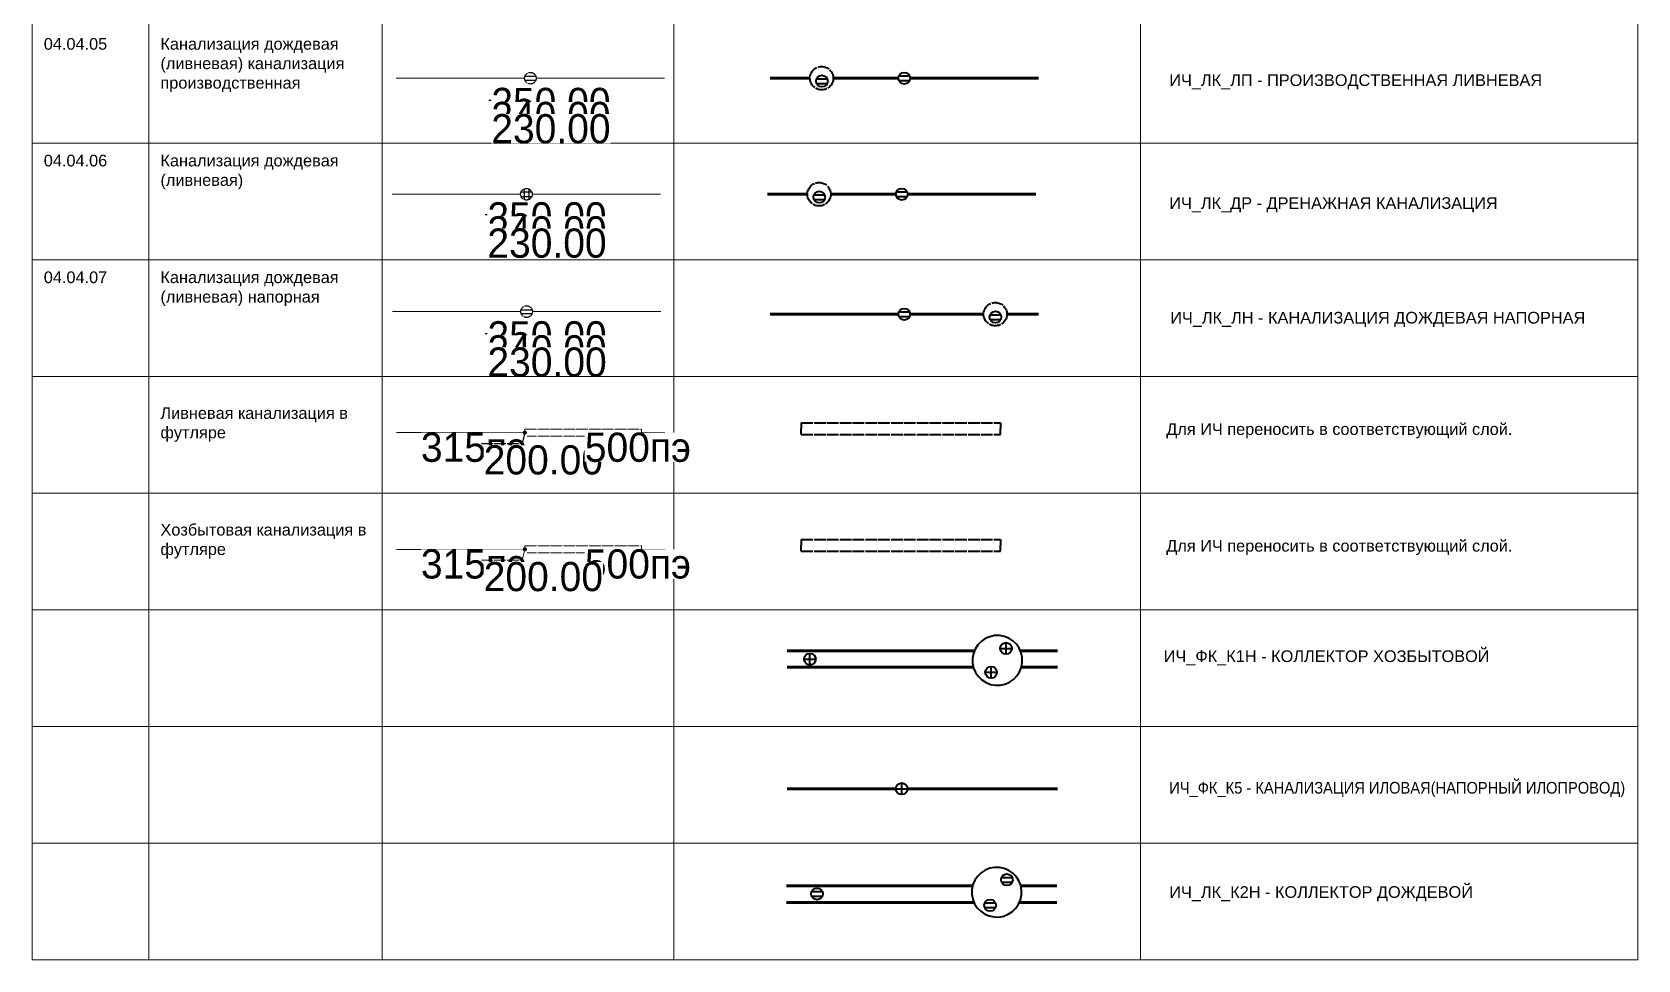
# Paper-space layout 'Канализация.' of a CAD drawing. Header units: metres. Extents: x -615 to -476, y 86 to 241.
# Drawn here: x -615 to -477.4, y 86.2 to 165.7 of the extents above; entities that cross this region are included whole.
import ezdxf
from ezdxf.enums import TextEntityAlignment as Align
from ezdxf.lldxf.tags import DXFTag

# ---------------------------------------------------------------- set-up
doc = ezdxf.new("R2018")
doc.units = ezdxf.units.M
doc.set_wipeout_variables(frame=1)
doc.linetypes.add('DOT', pattern=[0.5, 0, -0.5])
doc.linetypes.add('T_04.LINE', pattern=[1, 1, 0])
for name, color, linetype, lineweight in [('01_Оформление', 7, 'Continuous', 20), ('13_Канализация Бытовая', 22, 'Continuous', 20), ('14_Канализация Дождевая', 30, 'Continuous', 20), ('ИЧ_ЛК_ДР', 30, 'Continuous', 60), ('ИЧ_ЛК_К2', 30, 'Continuous', 60), ('ИЧ_ЛК_К2Н', 30, 'Continuous', 60), ('ИЧ_ЛК_ЛН', 30, 'Continuous', 60), ('ИЧ_ЛК_ЛП', 30, 'Continuous', 60), ('ИЧ_ФК_К1', 22, 'Continuous', 60), ('ИЧ_ФК_К1Н', 22, 'Continuous', 60), ('ИЧ_ФК_К5', 22, 'Continuous', 60)]:
    doc.layers.add(name, color=color, linetype=linetype, lineweight=lineweight)
doc.styles.get("Standard").update_dxf_attribs({"font": 'isocpeur.ttf', "width": 1.1})
doc.styles.add('Д-431', font='ARIALNI.TTF')
doc.styles.add('Т-132', font='arial.ttf')
tags = doc.linetypes.add('T_04.04.01', pattern='A,4,-1,2,-0.5,["К",Д-431,S=0.9,R=0,X=-0.35,Y=-0.45],-0.5,2,-1', length=11).pattern_tags.tags
tags[10] = DXFTag(74, 10)
tags = doc.linetypes.add('T_04.04.04', pattern='A,4,-1,2,-0.5,["Л",Д-431,S=0.9,R=0,X=-0.35,Y=-0.45],-0.5,2,-1', length=11).pattern_tags.tags
tags[10] = DXFTag(74, 10)
tags = doc.linetypes.add('T_04.04.05', pattern='A,4,-1,1.5,-1.2,["Лпр",Д-431,S=0.9,R=0,X=-1.1,Y=-0.45],-0.8,1.5,-1', length=11).pattern_tags.tags
tags[10] = DXFTag(74, 10)
tags = doc.linetypes.add('T_04.04.06', pattern='A,4,-1,1.7,-0.8,["Др",Д-431,S=0.9,R=0,X=-0.65,Y=-0.45],-0.7,1.7,-1', length=10.9).pattern_tags.tags
tags[10] = DXFTag(74, 10)
tags = doc.linetypes.add('T_04.04.07', pattern='A,4,-1,1.7,-0.8,["Лн",Д-431,S=0.9,R=0,X=-0.65,Y=-0.45],-0.7,1.7,-1', length=10.9).pattern_tags.tags
tags[10] = DXFTag(74, 10)

# ---------------------------------------------------------------- blocks, each defined once
blk = doc.blocks.new('ИГО_Ливневка')
at = {"color": 0, "linetype": 'Continuous', "lineweight": -2}
for p, q in [((-0.4582575694955846, 0.2000000000000001), (0.4582575694955833, 0.2)), ((-0.4582575694955846, -0.1999999999999999), (0.4582575694955833, -0.1999999999999999))]:
    blk.add_line(p, q, dxfattribs=at)
blk.add_circle((0, -1.332267629550188e-15), 0.5, dxfattribs=at)
blk.add_wipeout([(0.5000000000000002, 4.440892098500626e-16), (0.49759236333609874, 0.04900857016478066), (0.49039264020161544, 0.09754516100806465), (0.4784701678661046, 0.14514233862723214), (0.4619397662556437, 0.19134171618254547), (0.4409606321741776, 0.2356983684129994), (0.41573480615127284, 0.27778511650980175), (0.38650522668136855, 0.3171966420818235), (0.35355339059327384, 0.3535533905932744), (0.31719664208182313, 0.38650522668136933), (0.2777851165098013, 0.4157348061512731), (0.23569836841299902, 0.44096063217417814), (0.19134171618254509, 0.46193976625564415), (0.1451423386272312, 0.4784701678661054), (0.09754516100806393, 0.4903926402016159), (0.04900857016478033, 0.49759236333609924), (-1.1102230246251565e-16, 0.5000000000000007), (-0.04900857016478011, 0.49759236333609924), (-0.09754516100806432, 0.4903926402016159), (-0.14514233862723136, 0.47847016786610497), (-0.19134171618254536, 0.46193976625564415), (-0.23569836841299918, 0.44096063217417814), (-0.27778511650980164, 0.4157348061512731), (-0.3171966420818234, 0.3865052266813689), (-0.35355339059327395, 0.3535533905932742), (-0.3865052266813689, 0.31719664208182285), (-0.4157348061512729, 0.2777851165098011), (-0.4409606321741779, 0.23569836841299874), (-0.46193976625564415, 0.1913417161825448), (-0.47847016786610475, 0.14514233862723103), (-0.49039264020161544, 0.09754516100806376), (-0.4975923633360986, 0.049008570164779997), (-0.5, -4.440892098500626e-16), (-0.49759236333609813, -0.049008570164780885), (-0.49039264020161544, -0.09754516100806487), (-0.47847016786610386, -0.14514233862723214), (-0.46193976625564304, -0.19134171618254547), (-0.440960632174177, -0.23569836841299963), (-0.4157348061512718, -0.27778511650980175), (-0.38650522668136755, -0.3171966420818231), (-0.3535533905932726, -0.3535533905932742), (-0.3171966420818214, -0.3865052266813689), (-0.2777851165098001, -0.4157348061512729), (-0.23569836841299785, -0.4409606321741777), (-0.1913417161825438, -0.46193976625564326), (-0.14514233862723047, -0.4784701678661043), (-0.09754516100806365, -0.490392640201615), (-0.049008570164779774, -0.49759236333609813), (4.440892098500626e-16, -0.49999999999999956), (0.04900857016478044, -0.4975923633360979), (0.09754516100806421, -0.490392640201615), (0.14514233862723097, -0.47847016786610386), (0.19134171618254486, -0.4619397662556428), (0.23569836841299857, -0.44096063217417747), (0.2777851165098008, -0.41573480615127245), (0.31719664208182247, -0.38650522668136844), (0.3535533905932732, -0.35355339059327395), (0.3865052266813679, -0.3171966420818231), (0.4157348061512721, -0.27778511650980175), (0.4409606321741771, -0.23569836841299963), (0.46193976625564304, -0.19134171618254592), (0.4784701678661041, -0.14514233862723258), (0.490392640201615, -0.09754516100806554), (0.49759236333609824, -0.04900857016478177)], dxfattribs=at)
for p, q in [((-0.4582575694955842, 0.2000000000000001), (0.4582575694955837, 0.2)), ((-0.4582575694955842, -0.1999999999999999), (0.4582575694955837, -0.1999999999999999))]:
    blk.add_line(p, q, dxfattribs=at)
blk.add_circle((0, -1.332267629550188e-15), 0.5, dxfattribs=at)
blk = doc.blocks.new('T_04.01.04')
at = {"color": 0, "linetype": 'DOT', "lineweight": 0, "ltscale": 10}
blk.add_wipeout([(-0.0975451610080624, 0.49039264020161566), (-0.1913417161825433, 0.4619397662556439), (-0.27778511650979976, 0.41573480615127356), (-0.3535533905932725, 0.35355339059327484), (-0.41573480615127173, 0.2777851165098022), (-0.4619397662556429, 0.19134171618254636), (-0.4903926402016149, 0.09754516100806532), (-0.5000000000000001, 1.3322676295501878e-15), (-0.4903926402016157, -0.09754516100806321), (-0.4619397662556439, -0.19134171618254436), (-0.4157348061512733, -0.27778511650980064), (-0.35355339059327456, -0.3535533905932734), (-0.2777851165098018, -0.41573480615127256), (-0.19134171618254575, -0.4619397662556436), (-0.09754516100806485, -0.49039264020161544), (-5.273559366969494e-16, -0.5000000000000002), (0.09754516100806387, -0.49039264020161544), (0.1913417161825447, -0.4619397662556437), (0.27778511650980114, -0.4157348061512729), (0.3535533905932737, -0.35355339059327395), (0.4157348061512727, -0.2777851165098012), (0.4619397662556435, -0.19134171618254492), (0.49039264020161555, -0.09754516100806399), (0.4999999999999999, 2.220446049250313e-16), (0.4903926402016152, 0.09754516100806454), (0.46193976625564337, 0.19134171618254547), (0.4157348061512722, 0.27778511650980187), (0.3535533905932733, 0.3535533905932742), (0.2777851165098003, 0.4157348061512729), (0.19134171618254409, 0.4619397662556437), (0.09754516100806301, 0.49039264020161544), (-1.3322676295501878e-15, 0.5000000000000002)], dxfattribs=at)
at = {"color": 0, "linetype": 'T_04.LINE', "lineweight": -2}
for p, q in [((-0.4737087712931043, 0.1599999999999682), (0.4737087712931043, 0.1599999999999682)), ((-0.4737087712931043, -0.1599999999999682), (0.4737087712931043, -0.1599999999999682))]:
    blk.add_line(p, q, dxfattribs=at)
blk.add_circle((0, 0), 0.5, dxfattribs=at)
blk = doc.blocks.new('*U80')
at = {"color": 0, "linetype": 'T_04.LINE', "lineweight": -2}
blk.add_line((-3.554991144110375, -1.877731913634364), (-0.05499114411037453, -1.877731913634364), dxfattribs=at)
at = {"color": 0, "linetype": 'T_04.LINE', "lineweight": -2, "oblique": 10, "flags": 104}
for tag, p in [('Z', (-3.354991144110357, -0.8277319136343637)), ('Z1', (-3.354991144110357, -2.027731913634363)), ('Z2', (-3.354991144110357, -3.077731913634364)), ('Z3', (-3.354991144110357, -4.127731913634364))]:
    blk.add_attdef(tag, text='', height=0.9, dxfattribs=at).set_placement(p, align=Align.TOP_LEFT)
at = {"color": 0, "linetype": 'T_04.LINE', "lineweight": -2}
blk.add_blockref('T_04.01.04', (0, 0), dxfattribs=at)
blk = doc.blocks.new('T_04.01.05')
at = {"color": 0, "linetype": 'DOT', "lineweight": 0, "ltscale": 10}
blk.add_wipeout([(-0.0975451610080624, 0.49039264020161566), (-0.1913417161825433, 0.4619397662556439), (-0.27778511650979976, 0.41573480615127356), (-0.3535533905932725, 0.35355339059327484), (-0.41573480615127173, 0.2777851165098022), (-0.4619397662556429, 0.19134171618254636), (-0.4903926402016149, 0.09754516100806532), (-0.5000000000000001, 1.3322676295501878e-15), (-0.4903926402016157, -0.09754516100806321), (-0.4619397662556439, -0.19134171618254436), (-0.4157348061512733, -0.27778511650980064), (-0.35355339059327456, -0.3535533905932734), (-0.2777851165098018, -0.41573480615127256), (-0.19134171618254575, -0.4619397662556436), (-0.09754516100806485, -0.49039264020161544), (-5.273559366969494e-16, -0.5000000000000002), (0.09754516100806387, -0.49039264020161544), (0.1913417161825447, -0.4619397662556437), (0.27778511650980114, -0.4157348061512729), (0.3535533905932737, -0.35355339059327395), (0.4157348061512727, -0.2777851165098012), (0.4619397662556435, -0.19134171618254492), (0.49039264020161555, -0.09754516100806399), (0.4999999999999999, 2.220446049250313e-16), (0.4903926402016152, 0.09754516100806454), (0.46193976625564337, 0.19134171618254547), (0.4157348061512722, 0.27778511650980187), (0.3535533905932733, 0.3535533905932742), (0.2777851165098003, 0.4157348061512729), (0.19134171618254409, 0.4619397662556437), (0.09754516100806301, 0.49039264020161544), (-1.3322676295501878e-15, 0.5000000000000002)], dxfattribs=at)
at = {"color": 0, "linetype": 'T_04.LINE', "lineweight": -2}
for points in [[(-0.4582575694955722, 0.2000000000000455), (0.4582575694955722, 0.2000000000000455)], [(-0.2000000000000455, 0.4582575694955722), (-0.2000000000000455, -0.4582575694955722)], [(0.2000000000000455, 0.4582575694955722), (0.2000000000000455, -0.4582575694955722)], [(-0.4582575694955722, -0.2000000000000455), (0.4582575694955722, -0.2000000000000455)]]:
    blk.add_lwpolyline(points, dxfattribs=at)
blk.add_circle((0, 0), 0.5, dxfattribs=at)
blk = doc.blocks.new('*U40')
at = {"color": 0, "linetype": 'T_04.LINE', "lineweight": -2}
blk.add_line((-3.55026860642289, -1.735801602645608), (-0.05026860642288966, -1.735801602645608), dxfattribs=at)
at = {"color": 0, "linetype": 'T_04.LINE', "lineweight": -2, "oblique": 10, "flags": 104}
for tag, p in [('Z', (-3.350268606422872, -0.6858016026456086)), ('Z1', (-3.350268606422872, -1.885801602645608)), ('Z2', (-3.350268606422872, -2.935801602645609)), ('Z3', (-3.350268606422872, -3.985801602645608))]:
    blk.add_attdef(tag, text='', height=0.9, dxfattribs=at).set_placement(p, align=Align.TOP_LEFT)
at = {"color": 0, "linetype": 'T_04.LINE', "lineweight": -2}
blk.add_blockref('T_04.01.05', (0, 0), dxfattribs=at)
blk = doc.blocks.new('*U39')
at = {"color": 0, "linetype": 'T_04.LINE', "lineweight": -2}
blk.add_line((-3.554991144110375, -1.877731913634364), (-0.05499114411037453, -1.877731913634364), dxfattribs=at)
at = {"color": 0, "linetype": 'T_04.LINE', "lineweight": -2, "oblique": 10, "flags": 104}
for tag, p in [('Z', (-3.354991144110357, -0.8277319136343637)), ('Z1', (-3.354991144110357, -2.027731913634363)), ('Z2', (-3.354991144110357, -3.077731913634364)), ('Z3', (-3.354991144110357, -4.127731913634364))]:
    blk.add_attdef(tag, text='', height=0.9, dxfattribs=at).set_placement(p, align=Align.TOP_LEFT)
at = {"color": 0, "linetype": 'T_04.LINE', "lineweight": -2}
blk.add_blockref('T_04.01.04', (0, 0), dxfattribs=at)
blk = doc.blocks.new('*U177')
at = {"color": 0, "linetype": 'T_04.LINE', "lineweight": -2, "flags": 106}
blk.add_attdef('d-', text='', height=0.9, dxfattribs=at).set_placement((0, 0), align=Align.MIDDLE_CENTER)
blk = doc.blocks.new('T_Point')
at = {"linetype": 'Continuous', "lineweight": -2}
h = blk.add_hatch(color=0, dxfattribs=at)
h.dxf.hatch_style = 1
h.paths.add_polyline_path([(-0.15, 0, 1), (0.15, 0, 1)])
at = {"color": 0, "linetype": 'Continuous', "lineweight": 0}
blk.add_circle((0, 0), 0.15, dxfattribs=at)
blk = doc.blocks.new('*U176')
at = {"color": 0, "linetype": 'T_04.LINE', "lineweight": -2}
for p in [(0, 0), (-3.727358876945334, -0.9318541335336477)]:
    blk.add_line(p, (-0.2273588769453339, -0.9318541335336477), dxfattribs=at)
blk.add_blockref('T_Point', (0, 0), dxfattribs=at)
at = {"color": 0, "linetype": 'T_04.LINE', "lineweight": -2, "oblique": 10, "flags": 104}
for tag, p in [('Z', (-3.527358876945316, -1.081854133533648)), ('Z1', (-3.527358876945316, -2.131854133533648))]:
    blk.add_attdef(tag, text='', height=0.9, dxfattribs=at).set_placement(p, align=Align.TOP_LEFT)
blk = doc.blocks.new('*U175')
at = {"color": 0, "linetype": 'T_04.LINE', "lineweight": -2, "flags": 106}
blk.add_attdef('d-', text='', height=0.9, dxfattribs=at).set_placement((0, 0), align=Align.MIDDLE_CENTER)
blk = doc.blocks.new('*U182')
at = {"color": 0, "linetype": 'DOT', "lineweight": 0, "ltscale": 10}
blk.add_wipeout([(-0.19509032201612447, 0.9807852804032313), (-0.38268343236508634, 0.9238795325112887), (-0.5555702330195993, 0.8314696123025476), (-0.7071067811865448, 0.7071067811865501), (-0.8314696123025433, 0.5555702330196048), (-0.9238795325112859, 0.3826834323650927), (-0.9807852804032298, 0.19509032201613064), (-1.0000000000000002, 2.6645352591003757e-15), (-0.9807852804032313, -0.19509032201612642), (-0.9238795325112876, -0.3826834323650887), (-0.8314696123025465, -0.5555702330196013), (-0.7071067811865489, -0.7071067811865468), (-0.5555702330196034, -0.8314696123025451), (-0.3826834323650913, -0.9238795325112874), (-0.1950903220161294, -0.9807852804032311), (-7.355227538141662e-16, -1.0000000000000007), (0.19509032201612808, -0.9807852804032311), (0.3826834323650898, -0.9238795325112876), (0.5555702330196027, -0.831469612302546), (0.7071067811865478, -0.7071067811865481), (0.8314696123025459, -0.5555702330196026), (0.9238795325112874, -0.38268343236509006), (0.9807852804032315, -0.19509032201612797), (1.0000000000000004, 4.440892098500626e-16), (0.9807852804032309, 0.19509032201612908), (0.9238795325112872, 0.38268343236509095), (0.8314696123025448, 0.5555702330196037), (0.707106781186547, 0.7071067811865488), (0.5555702330196011, 0.8314696123025462), (0.3826834323650886, 0.9238795325112878), (0.19509032201612642, 0.9807852804032313), (-2.275957200481571e-15, 1.0000000000000004)], dxfattribs=at)
at = {"color": 0, "linetype": 'T_04.LINE', "lineweight": 40}
blk.add_circle((0, -5.551115123125783e-17), 1, dxfattribs=at)
blk = doc.blocks.new('*U183')
at = {"color": 0, "linetype": 'DOT', "lineweight": 0, "ltscale": 10}
blk.add_wipeout([(-0.19509032201612447, 0.9807852804032313), (-0.38268343236508634, 0.9238795325112887), (-0.5555702330195993, 0.8314696123025476), (-0.7071067811865448, 0.7071067811865501), (-0.8314696123025433, 0.5555702330196048), (-0.9238795325112859, 0.3826834323650927), (-0.9807852804032298, 0.19509032201613064), (-1.0000000000000002, 2.6645352591003757e-15), (-0.9807852804032313, -0.19509032201612642), (-0.9238795325112876, -0.3826834323650887), (-0.8314696123025465, -0.5555702330196013), (-0.7071067811865489, -0.7071067811865468), (-0.5555702330196034, -0.8314696123025451), (-0.3826834323650913, -0.9238795325112874), (-0.1950903220161294, -0.9807852804032311), (-7.355227538141662e-16, -1.0000000000000007), (0.19509032201612808, -0.9807852804032311), (0.3826834323650898, -0.9238795325112876), (0.5555702330196027, -0.831469612302546), (0.7071067811865478, -0.7071067811865481), (0.8314696123025459, -0.5555702330196026), (0.9238795325112874, -0.38268343236509006), (0.9807852804032315, -0.19509032201612797), (1.0000000000000004, 4.440892098500626e-16), (0.9807852804032309, 0.19509032201612908), (0.9238795325112872, 0.38268343236509095), (0.8314696123025448, 0.5555702330196037), (0.707106781186547, 0.7071067811865488), (0.5555702330196011, 0.8314696123025462), (0.3826834323650886, 0.9238795325112878), (0.19509032201612642, 0.9807852804032313), (-2.275957200481571e-15, 1.0000000000000004)], dxfattribs=at)
at = {"color": 0, "linetype": 'T_04.LINE', "lineweight": 40}
blk.add_circle((0, -5.551115123125783e-17), 1, dxfattribs=at)
blk = doc.blocks.new('*U184')
at = {"color": 0, "linetype": 'DOT', "lineweight": 0, "ltscale": 10}
blk.add_wipeout([(-0.19509032201612447, 0.9807852804032313), (-0.38268343236508634, 0.9238795325112887), (-0.5555702330195993, 0.8314696123025476), (-0.7071067811865448, 0.7071067811865501), (-0.8314696123025433, 0.5555702330196048), (-0.9238795325112859, 0.3826834323650927), (-0.9807852804032298, 0.19509032201613064), (-1.0000000000000002, 2.6645352591003757e-15), (-0.9807852804032313, -0.19509032201612642), (-0.9238795325112876, -0.3826834323650887), (-0.8314696123025465, -0.5555702330196013), (-0.7071067811865489, -0.7071067811865468), (-0.5555702330196034, -0.8314696123025451), (-0.3826834323650913, -0.9238795325112874), (-0.1950903220161294, -0.9807852804032311), (-7.355227538141662e-16, -1.0000000000000007), (0.19509032201612808, -0.9807852804032311), (0.3826834323650898, -0.9238795325112876), (0.5555702330196027, -0.831469612302546), (0.7071067811865478, -0.7071067811865481), (0.8314696123025459, -0.5555702330196026), (0.9238795325112874, -0.38268343236509006), (0.9807852804032315, -0.19509032201612797), (1.0000000000000004, 4.440892098500626e-16), (0.9807852804032309, 0.19509032201612908), (0.9238795325112872, 0.38268343236509095), (0.8314696123025448, 0.5555702330196037), (0.707106781186547, 0.7071067811865488), (0.5555702330196011, 0.8314696123025462), (0.3826834323650886, 0.9238795325112878), (0.19509032201612642, 0.9807852804032313), (-2.275957200481571e-15, 1.0000000000000004)], dxfattribs=at)
at = {"color": 0, "linetype": 'T_04.LINE', "lineweight": 40}
blk.add_circle((0, -5.551115123125783e-17), 1, dxfattribs=at)
blk = doc.blocks.new('ИГО_Канализация')
at = {"color": 0, "linetype": 'Continuous', "lineweight": -2}
for p, q in [((-4.440892098500626e-16, -4.260914537868033e-17), (-4.440892098500626e-16, 0.4999999999999999)), ((-0.5000000000000004, -6.700369425960422e-17), (-4.440892098500626e-16, -2.589190835468073e-16)), ((-4.440892098500626e-16, -6.700369425960417e-17), (0.4999999999999996, -2.589190835468072e-16)), ((-4.440892098500626e-16, -0.5), (-4.440892098500626e-16, -4.260914537868034e-17))]:
    blk.add_line(p, q, dxfattribs=at)
blk.add_circle((0, -1.332267629550188e-15), 0.5, dxfattribs=at)
blk.add_wipeout([(0.5000000000000002, 4.440892098500626e-16), (0.49759236333609874, 0.04900857016478066), (0.49039264020161544, 0.09754516100806465), (0.4784701678661046, 0.14514233862723214), (0.4619397662556437, 0.19134171618254547), (0.4409606321741776, 0.2356983684129994), (0.41573480615127284, 0.27778511650980175), (0.38650522668136855, 0.3171966420818235), (0.35355339059327384, 0.3535533905932744), (0.31719664208182313, 0.38650522668136933), (0.2777851165098013, 0.4157348061512731), (0.23569836841299902, 0.44096063217417814), (0.19134171618254509, 0.46193976625564415), (0.1451423386272312, 0.4784701678661054), (0.09754516100806393, 0.4903926402016159), (0.04900857016478033, 0.49759236333609924), (-1.1102230246251565e-16, 0.5000000000000007), (-0.04900857016478011, 0.49759236333609924), (-0.09754516100806432, 0.4903926402016159), (-0.14514233862723136, 0.47847016786610497), (-0.19134171618254536, 0.46193976625564415), (-0.23569836841299918, 0.44096063217417814), (-0.27778511650980164, 0.4157348061512731), (-0.3171966420818234, 0.3865052266813689), (-0.35355339059327395, 0.3535533905932742), (-0.3865052266813689, 0.31719664208182285), (-0.4157348061512729, 0.2777851165098011), (-0.4409606321741779, 0.23569836841299874), (-0.46193976625564415, 0.1913417161825448), (-0.47847016786610475, 0.14514233862723103), (-0.49039264020161544, 0.09754516100806376), (-0.4975923633360986, 0.049008570164779997), (-0.5, -4.440892098500626e-16), (-0.49759236333609813, -0.049008570164780885), (-0.49039264020161544, -0.09754516100806487), (-0.47847016786610386, -0.14514233862723214), (-0.46193976625564304, -0.19134171618254547), (-0.440960632174177, -0.23569836841299963), (-0.4157348061512718, -0.27778511650980175), (-0.38650522668136755, -0.3171966420818231), (-0.3535533905932726, -0.3535533905932742), (-0.3171966420818214, -0.3865052266813689), (-0.2777851165098001, -0.4157348061512729), (-0.23569836841299785, -0.4409606321741777), (-0.1913417161825438, -0.46193976625564326), (-0.14514233862723047, -0.4784701678661043), (-0.09754516100806365, -0.490392640201615), (-0.049008570164779774, -0.49759236333609813), (4.440892098500626e-16, -0.49999999999999956), (0.04900857016478044, -0.4975923633360979), (0.09754516100806421, -0.490392640201615), (0.14514233862723097, -0.47847016786610386), (0.19134171618254486, -0.4619397662556428), (0.23569836841299857, -0.44096063217417747), (0.2777851165098008, -0.41573480615127245), (0.31719664208182247, -0.38650522668136844), (0.3535533905932732, -0.35355339059327395), (0.3865052266813679, -0.3171966420818231), (0.4157348061512721, -0.27778511650980175), (0.4409606321741771, -0.23569836841299963), (0.46193976625564304, -0.19134171618254592), (0.4784701678661041, -0.14514233862723258), (0.490392640201615, -0.09754516100806554), (0.49759236333609824, -0.04900857016478177)], dxfattribs=at)
for p, q in [((-0.5, 2.824079323228404e-17), (0.5, -1.995250004188572e-16)), ((0, -4.260914537868033e-17), (0, 0.4999999999999999)), ((-0.5, -6.700369425960422e-17), (0, -2.589190835468073e-16)), ((-0.5, -6.700369425960422e-17), (0, -2.589190835468073e-16)), ((0, -6.700369425960417e-17), (0.5, -2.589190835468072e-16)), ((0, -0.5), (0, -4.260914537868034e-17)), ((0, -6.700369425960417e-17), (0.5, -2.589190835468072e-16))]:
    blk.add_line(p, q, dxfattribs=at)
blk.add_circle((0, -1.332267629550188e-15), 0.5, dxfattribs=at)

psp = doc.layouts.new('Канализация.')

# ---------------------------------------------------------------- linework, layer by layer
at = {"layer": '01_Оформление'}
for p, q in [((-615.0420145860517, 206.1661398178992), (-615.0420145860517, 86.16613981789922)), ((-605.0420145860517, 206.1661398178992), (-605.0420145860517, 86.16613981789922)), ((-585.0420145860517, 206.1661398178992), (-585.0420145860517, 86.16613981789922)), ((-560.0420145860517, 206.1661398178992), (-560.0420145860517, 86.16613981789922)), ((-520.0420145860517, 206.1661398178992), (-520.0420145860517, 86.16613981789922)), ((-477.4177826933299, 206.1661398178992), (-477.4177826933298, 86.16613981789922)), ((-615.0420145860517, 156.1661398178992), (-477.4177826933298, 156.1661398178992)), ((-615.0420145860517, 146.1661398178992), (-477.4177826933298, 146.1661398178992)), ((-615.0420145860517, 136.1661398178992), (-477.4177826933298, 136.1661398178992)), ((-615.0420145860517, 126.1661398178992), (-477.4177826933298, 126.1661398178992)), ((-615.0420145860517, 116.1661398178992), (-477.4177826933298, 116.1661398178992)), ((-615.0420145860517, 106.1661398178992), (-477.4177826933298, 106.1661398178992)), ((-615.0420145860517, 96.16613981789922), (-477.4177826933298, 96.16613981789922)), ((-615.0420145860517, 86.16613981789922), (-477.4177826933298, 86.16613981789922))]:
    psp.add_line(p, q, dxfattribs=at)
at = {"layer": '13_Канализация Бытовая', "linetype": 'T_04.LINE'}
for p, q in [((-572.8105087103127, 121.64812538505879), (-572.8105087103127, 121.3481253850588)), ((-572.8105087103127, 121.64812538505879), (-562.8024080201708, 121.64812538505879)), ((-572.8105087103127, 121.0481253850588), (-572.8105087103127, 121.3481253850588)), ((-562.8024080201708, 121.64812538505879), (-562.8024080201708, 121.3481253850588)), ((-562.8024080201708, 121.0481253850588), (-562.8024080201708, 121.3481253850588)), ((-572.8105087103127, 121.0481253850588), (-562.8024080201708, 121.0481253850588))]:
    psp.add_line(p, q, dxfattribs=at)
at = {"layer": '13_Канализация Бытовая', "linetype": 'T_04.04.01', "flags": 128}
for points in [[(-583.8105087103127, 121.3481253850588), (-572.8105087103127, 121.3481253850588)], [(-562.8024080201708, 121.3481253850588), (-560.8024080201708, 121.3481253850588)]]:
    psp.add_lwpolyline(points, dxfattribs=at)
at = {"layer": '14_Канализация Дождевая', "linetype": 'T_04.LINE'}
for p, q in [((-572.8105087103127, 131.64812538505882), (-572.8105087103127, 131.3481253850588)), ((-572.8105087103127, 131.64812538505882), (-562.8024080201708, 131.64812538505882)), ((-572.8105087103127, 131.0481253850588), (-572.8105087103127, 131.3481253850588)), ((-572.8105087103127, 131.0481253850588), (-562.8024080201708, 131.0481253850588)), ((-562.8024080201708, 131.64812538505882), (-562.8024080201708, 131.3481253850588)), ((-562.8024080201708, 131.0481253850588), (-562.8024080201708, 131.3481253850588))]:
    psp.add_line(p, q, dxfattribs=at)
at = {"layer": '14_Канализация Дождевая', "linetype": 'T_04.04.05'}
for points in [[(-583.8346030275288, 161.7251320674158), (-572.3345922282123, 161.7251320674158)], [(-572.3345922282123, 161.7251320674158), (-560.8346030275288, 161.7251320674158)]]:
    psp.add_lwpolyline(points, dxfattribs=at)
at = {"layer": '14_Канализация Дождевая', "linetype": 'T_04.04.06'}
for points in [[(-584.1750231988262, 151.7798774057967), (-572.6750123995097, 151.7798774057967)], [(-572.6750123995097, 151.7798774057967), (-561.1750231988262, 151.7798774057967)]]:
    psp.add_lwpolyline(points, dxfattribs=at)
at = {"layer": '14_Канализация Дождевая', "linetype": 'T_04.04.07'}
for points in [[(-584.1634192326146, 141.7251320674158), (-572.6634084332981, 141.7251320674158)], [(-572.6634084332981, 141.7251320674158), (-561.1634192326146, 141.7251320674158)]]:
    psp.add_lwpolyline(points, dxfattribs=at)
at = {"layer": '14_Канализация Дождевая', "linetype": 'T_04.04.04'}
for points in [[(-583.8105087103127, 131.3481253850588), (-572.8105087103127, 131.3481253850588)], [(-562.8024080201708, 131.3481253850588), (-560.8024080201708, 131.3481253850588)]]:
    psp.add_lwpolyline(points, dxfattribs=at)
at = {"layer": 'ИЧ_ЛК_ДР'}
for points in [[(-552.0095268590326, 151.7798774057967), (-540.509516059716, 151.7798774057967)], [(-540.509516059716, 151.7798774057967), (-529.0095268590326, 151.7798774057967)]]:
    psp.add_lwpolyline(points, dxfattribs=at)
at = {"layer": 'ИЧ_ЛК_К2', "linetype": 'T_04.LINE', "lineweight": 40}
for p, q in [((-549.117073819704, 132.1943684535342), (-549.117073819704, 131.6943684535342)), ((-549.117073819704, 132.1943684535342), (-532.0353608724008, 132.1943684535342)), ((-532.0353608724008, 132.1943684535342), (-532.0353608724008, 131.6943684535342)), ((-549.117073819704, 131.1943684535342), (-549.117073819704, 131.6943684535342)), ((-549.117073819704, 131.1943684535342), (-532.0353608724008, 131.1943684535342)), ((-532.0353608724008, 131.1943684535342), (-532.0353608724008, 131.6943684535342))]:
    psp.add_line(p, q, dxfattribs=at)
at = {"layer": 'ИЧ_ЛК_К2Н', "lineweight": 40}
psp.add_lwpolyline([(-530.2415914567292, 91.73232894631028), (-530.2365079760611, 92.15120270386635), (-530.3132403892946, 92.56301965750501), (-530.4688399128207, 92.95195391264753), (-530.6973269442118, 93.30305894398563), (-530.9899208549883, 93.60284198206699), (-531.335377425248, 93.83978253285838), (-531.7204209527297, 94.00477510387066), (-532.1302544306075, 94.09147912312875), (-532.5491281881634, 94.09656260379674), (-532.9609451418021, 94.0198301905634), (-533.3498793969446, 93.86423066703725), (-533.7009844282828, 93.63574363564618), (-534.0007674663641, 93.34314972486959), (-534.2377080171555, 92.99769315461), (-534.4027005881678, 92.61264962712823), (-534.4894046074259, 92.20281614925054), (-534.4944880880939, 91.7839423916945), (-534.4177556748605, 91.37212543805583), (-534.2621561513344, 90.98319118291329), (-534.0336691199433, 90.63208615157518), (-533.7410752091668, 90.33230311349382), (-533.3956186389071, 90.09536256270246), (-533.0105751114254, 89.93036999169016), (-532.6007416335477, 89.84366597243206), (-532.1818678759917, 89.83858249176407), (-531.770050922353, 89.91531490499742), (-531.3811166672104, 90.07091442852357), (-531.0300116358724, 90.2994014599146), (-530.730228597791, 90.59199537069122), (-530.4932880469996, 90.93745194095081), (-530.3282954759873, 91.32249546843255)], close=True, dxfattribs=at)
at = {"layer": 'ИЧ_ЛК_К2Н'}
for points in [[(-534.4328446822294, 92.50830956421865), (-550.3775417294942, 92.50830956421865)], [(-527.2130062995857, 92.50830956421865), (-530.2981513819257, 92.50830956421865)], [(-534.3143835492062, 91.09112292916771), (-550.3775417294942, 91.09112292916771)], [(-527.2130062995857, 91.09112292916771), (-530.4166125149488, 91.09112292916771)]]:
    psp.add_lwpolyline(points, dxfattribs=at)
at = {"layer": 'ИЧ_ЛК_ЛН'}
for points in [[(-551.7979175879154, 141.4996329147709), (-540.2979067885989, 141.4996329147709)], [(-540.2979067885989, 141.4996329147709), (-528.7979175879154, 141.4996329147709)]]:
    psp.add_lwpolyline(points, dxfattribs=at)
at = {"layer": 'ИЧ_ЛК_ЛП'}
for points in [[(-551.7979175879154, 161.7251320674158), (-540.2979067885989, 161.7251320674158)], [(-540.2979067885989, 161.7251320674158), (-528.7979175879154, 161.7251320674158)]]:
    psp.add_lwpolyline(points, dxfattribs=at)
at = {"layer": 'ИЧ_ФК_К1', "linetype": 'T_04.LINE', "lineweight": 40}
for p, q in [((-549.117073819704, 122.1943684535342), (-549.117073819704, 121.6943684535342)), ((-549.117073819704, 122.1943684535342), (-532.0353608724008, 122.1943684535342)), ((-549.117073819704, 121.1943684535342), (-549.117073819704, 121.6943684535342)), ((-549.117073819704, 121.1943684535342), (-532.0353608724008, 121.1943684535342)), ((-532.0353608724008, 122.1943684535342), (-532.0353608724008, 121.6943684535342)), ((-532.0353608724008, 121.1943684535342), (-532.0353608724008, 121.6943684535342))]:
    psp.add_line(p, q, dxfattribs=at)
at = {"layer": 'ИЧ_ФК_К1Н', "lineweight": 40}
psp.add_lwpolyline([(-530.6370555983254, 110.5037761070913), (-530.410543729487, 110.8561586262663), (-530.2571306418323, 111.2459604875768), (-530.1827119142849, 111.6582018240959), (-530.19014741681, 112.0770404324489), (-530.2791514072153, 112.486380579804), (-530.4463035120638, 112.8704915538592), (-530.6851801697057, 113.2146121852932), (-530.9866014841518, 113.5055181112254), (-531.3389840033269, 113.7320299800639), (-531.7287858646374, 113.8854430677185), (-532.1410272011565, 113.9598617952659), (-532.5598658095095, 113.9524262927408), (-532.9692059568646, 113.8634223023355), (-533.3533169309198, 113.6962701974871), (-533.6974375623539, 113.457393539845), (-533.988343488286, 113.1559722253989), (-534.2148553571244, 112.8035897062239), (-534.3682684447791, 112.4137878449135), (-534.4426871723265, 112.0015465083943), (-534.4352516698015, 111.5827079000414), (-534.3462476793961, 111.1733677526862), (-534.1790955745477, 110.789256778631), (-533.9402189169057, 110.445136147197), (-533.6387976024596, 110.1542302212648), (-533.2864150832845, 109.9277183524264), (-532.896613221974, 109.7743052647717), (-532.484371885455, 109.6998865372243), (-532.065533277102, 109.7073220397494), (-531.6561931297468, 109.7963260301547), (-531.2720821556917, 109.9634781350031), (-530.9279615242576, 110.2023547926451)], close=True, dxfattribs=at)
at = {"layer": 'ИЧ_ФК_К1Н'}
for points in [[(-534.2821535887566, 112.6590722461378), (-550.3247432407223, 112.6590722461378)], [(-527.1602078108139, 112.6590722461378), (-530.3432454978548, 112.6590722461378)], [(-534.3671065506544, 111.2418856110868), (-550.3247432407223, 111.2418856110868)], [(-527.1602078108139, 111.2418856110868), (-530.258292535957, 111.2418856110868)]]:
    psp.add_lwpolyline(points, dxfattribs=at)
at = {"layer": 'ИЧ_ФК_К5'}
psp.add_lwpolyline([(-527.1602078108139, 100.8313284335289), (-550.3247432407223, 100.8313284335289)], dxfattribs=at)

# ---------------------------------------------------------------- block references
ref = psp.add_blockref('*U177', (-581.7208489482869, 131.3481253850588))
lines = psp.add_mtext('315пэ', dxfattribs={"color": 0, "linetype": 'T_04.LINE', "lineweight": -2, "insert": (-581.7208489482869, 131.3481253850588), "char_height": 2.5, "attachment_point": 1, "bg_fill": 3, "box_fill_scale": 1, "bg_fill_color": 256, "bg_fill_transparency": 0})
ref.add_attrib('d-', '', (-581.7208489482869, 131.3481253850588), dxfattribs={"flags": 104}).embed_mtext(lines)
ref = psp.add_blockref('*U176', (-572.8105087103127, 131.3481253850588))
lines = psp.add_mtext('200.00', dxfattribs={"color": 0, "linetype": 'T_04.LINE', "lineweight": -2, "insert": (-576.337867587258, 130.2662712515252), "char_height": 2.5, "attachment_point": 1, "bg_fill": 3, "box_fill_scale": 1, "bg_fill_color": 256, "bg_fill_transparency": 0})
ref.add_attrib('Z', '', (-576.337867587258, 130.2662712515252), dxfattribs={"flags": 104}).embed_mtext(lines)
ref = psp.add_blockref('*U175', (-567.6722973560413, 131.3481253850588))
lines = psp.add_mtext('500пэ', dxfattribs={"color": 0, "linetype": 'T_04.LINE', "lineweight": -2, "insert": (-567.6722973560413, 131.3481253850588), "char_height": 2.5, "attachment_point": 1, "bg_fill": 3, "box_fill_scale": 1, "bg_fill_color": 256, "bg_fill_transparency": 0})
ref.add_attrib('d-', '', (-567.6722973560413, 131.3481253850588), dxfattribs={"flags": 104}).embed_mtext(lines)
ref = psp.add_blockref('*U177', (-581.7208489482869, 121.3481253850588))
lines = psp.add_mtext('315пэ', dxfattribs={"color": 0, "linetype": 'T_04.LINE', "lineweight": -2, "insert": (-581.7208489482869, 121.3481253850588), "char_height": 2.5, "attachment_point": 1, "bg_fill": 3, "box_fill_scale": 1, "bg_fill_color": 256, "bg_fill_transparency": 0})
ref.add_attrib('d-', '', (-581.7208489482869, 121.3481253850588), dxfattribs={"flags": 104}).embed_mtext(lines)
ref = psp.add_blockref('*U175', (-567.6722973560413, 121.3481253850588))
lines = psp.add_mtext('500пэ', dxfattribs={"color": 0, "linetype": 'T_04.LINE', "lineweight": -2, "insert": (-567.6722973560413, 121.3481253850588), "char_height": 2.5, "attachment_point": 1, "bg_fill": 3, "box_fill_scale": 1, "bg_fill_color": 256, "bg_fill_transparency": 0})
ref.add_attrib('d-', '', (-567.6722973560413, 121.3481253850588), dxfattribs={"flags": 104}).embed_mtext(lines)
at = {"layer": '13_Канализация Бытовая', "color": 7}
ref = psp.add_blockref('*U176', (-572.8105087103127, 121.3481253850588), dxfattribs=at)
lines = psp.add_mtext('200.00', dxfattribs={"layer": '0', "color": 0, "linetype": 'T_04.LINE', "lineweight": -2, "insert": (-576.337867587258, 120.2662712515252), "char_height": 2.5, "attachment_point": 1, "bg_fill": 3, "box_fill_scale": 1, "bg_fill_color": 256, "bg_fill_transparency": 0})
ref.add_attrib('Z', '', (-576.337867587258, 120.2662712515252), dxfattribs={"flags": 104}).embed_mtext(lines)

# ---------------------------------------------------------------- texts
at = {"layer": '01_Оформление', "char_height": 1, "attachment_point": 1, "style": 'Т-132'}
for s, insert, width in [('04.04.05', (-614.0420145860517, 165.1661398178992), 8), ('Канализация дождевая (ливневая) канализация производственная', (-604.0420145860517, 165.1661398178992), 18), ('04.04.06', (-614.0420145860517, 155.1661398178992), 8), ('Канализация дождевая (ливневая) ', (-604.0420145860517, 155.1661398178992), 18), ('04.04.07', (-614.0420145860517, 145.1661398178992), 8), ('Канализация дождевая (ливневая) напорная', (-604.0420145860517, 145.1661398178992), 18), ('Ливневая канализация в футляре', (-604.0420145860517, 133.5308791390821), 18), ('Для ИЧ переносить в соответствующий слой.', (-517.8354242414657, 132.1555524891352), 31.03964424260676), ('Хозбытовая канализация в футляре', (-604.0420145860517, 123.5308791390821), 18), ('Для ИЧ переносить в соответствующий слой.', (-517.8354242414657, 122.1555524891352), 31.03964424260676)]:
    psp.add_mtext(s, dxfattribs=dict(at, insert=insert, width=width))
at = {"layer": 'ИЧ_ЛК_ДР', "style": 'Т-132'}
psp.add_text('ИЧ_ЛК_ДР - ДРЕНАЖНАЯ КАНАЛИЗАЦИЯ', height=1, dxfattribs=at).set_placement((-517.5786508891351, 150.522463901349))
at = {"layer": 'ИЧ_ЛК_К2Н', "style": 'Т-132'}
psp.add_text('ИЧ_ЛК_К2Н - КОЛЛЕКТОР ДОЖДЕВОЙ', height=1, dxfattribs=at).set_placement((-517.5786508891351, 91.48118893914025))
at = {"layer": 'ИЧ_ЛК_ЛН', "style": 'Т-132'}
psp.add_text('ИЧ_ЛК_ЛН - КАНАЛИЗАЦИЯ ДОЖДЕВАЯ НАПОРНАЯ', height=1, dxfattribs=at).set_placement((-517.4997280474795, 140.7015730120749))
at = {"layer": 'ИЧ_ЛК_ЛП', "style": 'Т-132'}
psp.add_text('ИЧ_ЛК_ЛП - ПРОИЗВОДСТВЕННАЯ ЛИВНЕВАЯ', height=1, dxfattribs=at).set_placement((-517.5786508891351, 161.0562986433225))
at = {"layer": 'ИЧ_ФК_К1Н', "style": 'Т-132'}
psp.add_text('ИЧ_ФК_К1Н - КОЛЛЕКТОР ХОЗБЫТОВОЙ', height=1, dxfattribs=at).set_placement((-518.0565753367333, 111.69194566668))
at = {"layer": 'ИЧ_ФК_К5', "style": 'Т-132', "width": 0.9}
psp.add_text('ИЧ_ФК_К5 - КАНАЛИЗАЦИЯ ИЛОВАЯ(НАПОРНЫЙ ИЛОПРОВОД)', height=1, dxfattribs=at).set_placement((-517.5786508891351, 100.4151414869657))

# ---------------------------------------------------------------- next in the draw order: block references
ref = psp.add_blockref('*U39', (-572.3345922282123, 161.7251320674158))
lines = psp.add_mtext('250.00', dxfattribs={"color": 0, "linetype": 'T_04.LINE', "lineweight": -2, "insert": (-575.6895833723227, 160.8974001537815), "char_height": 2.5, "attachment_point": 1, "bg_fill": 3, "box_fill_scale": 1, "bg_fill_color": 256, "bg_fill_transparency": 0})
ref.add_attrib('Z', '', (-575.6895833723227, 160.8974001537815), dxfattribs={"flags": 104}).embed_mtext(lines)
lines = psp.add_mtext('240.00', dxfattribs={"color": 0, "linetype": 'T_04.LINE', "lineweight": -2, "insert": (-575.6895833723227, 159.6974001537815), "char_height": 2.5, "attachment_point": 1, "bg_fill": 3, "box_fill_scale": 1, "bg_fill_color": 256, "bg_fill_transparency": 0})
ref.add_attrib('Z1', '', (-575.6895833723227, 159.6974001537815), dxfattribs={"flags": 104}).embed_mtext(lines)
lines = psp.add_mtext('230.00', dxfattribs={"color": 0, "linetype": 'T_04.LINE', "lineweight": -2, "insert": (-575.6895833723227, 158.6474001537815), "char_height": 2.5, "attachment_point": 1, "bg_fill": 3, "box_fill_scale": 1, "bg_fill_color": 256, "bg_fill_transparency": 0})
ref.add_attrib('Z2', '', (-575.6895833723227, 158.6474001537815), dxfattribs={"flags": 104}).embed_mtext(lines)
ref = psp.add_blockref('*U40', (-572.6750123995097, 151.7798774057967))
lines = psp.add_mtext('250.00', dxfattribs={"color": 0, "linetype": 'T_04.LINE', "lineweight": -2, "insert": (-576.0252810059326, 151.0940758031511), "char_height": 2.5, "attachment_point": 1, "bg_fill": 3, "box_fill_scale": 1, "bg_fill_color": 256, "bg_fill_transparency": 0})
ref.add_attrib('Z', '', (-576.0252810059326, 151.0940758031511), dxfattribs={"flags": 104}).embed_mtext(lines)
lines = psp.add_mtext('240.00', dxfattribs={"color": 0, "linetype": 'T_04.LINE', "lineweight": -2, "insert": (-576.0252810059326, 149.8940758031511), "char_height": 2.5, "attachment_point": 1, "bg_fill": 3, "box_fill_scale": 1, "bg_fill_color": 256, "bg_fill_transparency": 0})
ref.add_attrib('Z1', '', (-576.0252810059326, 149.8940758031511), dxfattribs={"flags": 104}).embed_mtext(lines)
lines = psp.add_mtext('230.00', dxfattribs={"color": 0, "linetype": 'T_04.LINE', "lineweight": -2, "insert": (-576.0252810059326, 148.8440758031511), "char_height": 2.5, "attachment_point": 1, "bg_fill": 3, "box_fill_scale": 1, "bg_fill_color": 256, "bg_fill_transparency": 0})
ref.add_attrib('Z2', '', (-576.0252810059326, 148.8440758031511), dxfattribs={"flags": 104}).embed_mtext(lines)
ref = psp.add_blockref('*U80', (-572.6634084332981, 141.7251320674158))
lines = psp.add_mtext('250.00', dxfattribs={"color": 0, "linetype": 'T_04.LINE', "lineweight": -2, "insert": (-576.0183995774084, 140.8974001537815), "char_height": 2.5, "attachment_point": 1, "bg_fill": 3, "box_fill_scale": 1, "bg_fill_color": 256, "bg_fill_transparency": 0})
ref.add_attrib('Z', '', (-576.0183995774084, 140.8974001537815), dxfattribs={"flags": 104}).embed_mtext(lines)
lines = psp.add_mtext('240.00', dxfattribs={"color": 0, "linetype": 'T_04.LINE', "lineweight": -2, "insert": (-576.0183995774084, 139.6974001537815), "char_height": 2.5, "attachment_point": 1, "bg_fill": 3, "box_fill_scale": 1, "bg_fill_color": 256, "bg_fill_transparency": 0})
ref.add_attrib('Z1', '', (-576.0183995774084, 139.6974001537815), dxfattribs={"flags": 104}).embed_mtext(lines)
lines = psp.add_mtext('230.00', dxfattribs={"color": 0, "linetype": 'T_04.LINE', "lineweight": -2, "insert": (-576.0183995774084, 138.6474001537815), "char_height": 2.5, "attachment_point": 1, "bg_fill": 3, "box_fill_scale": 1, "bg_fill_color": 256, "bg_fill_transparency": 0})
ref.add_attrib('Z2', '', (-576.0183995774084, 138.6474001537815), dxfattribs={"flags": 104}).embed_mtext(lines)
at = {"layer": 'ИЧ_ЛК_ДР', "lineweight": 20}
psp.add_blockref('*U183', (-547.59545528011, 151.7798774057967), dxfattribs=at)
at = {"layer": 'ИЧ_ЛК_ДР', "lineweight": 40}
psp.add_blockref('ИГО_Ливневка', (-540.509516059716, 151.7798774057967), dxfattribs=at)
at = {"layer": 'ИЧ_ЛК_К2Н', "lineweight": 40}
for p in [(-547.7699641404225, 91.82304851547323), (-531.4988893431431, 93.03543125781138), (-532.9394462366787, 90.84421615693904)]:
    psp.add_blockref('ИГО_Ливневка', p, dxfattribs=at)
at = {"layer": 'ИЧ_ЛК_ЛН', "lineweight": 40}
psp.add_blockref('ИГО_Ливневка', (-540.2979067885989, 141.4996329147709), dxfattribs=at)
at = {"layer": 'ИЧ_ЛК_ЛН', "lineweight": 20}
psp.add_blockref('*U184', (-532.4945446270408, 141.4996329147709), dxfattribs=at)
at = {"layer": 'ИЧ_ЛК_ЛП', "lineweight": 20}
psp.add_blockref('*U182', (-547.3732537963426, 161.7251320674158), dxfattribs=at)
at = {"layer": 'ИЧ_ЛК_ЛП', "lineweight": 40}
psp.add_blockref('ИГО_Ливневка', (-540.2979067885989, 161.7251320674158), dxfattribs=at)
at = {"layer": 'ИЧ_ФК_К1Н', "lineweight": 40}
for p in [(-531.5708592340975, 112.8602956446392), (-548.3807609997011, 111.9352512064324), (-532.8483351197044, 110.8112669170109)]:
    psp.add_blockref('ИГО_Канализация', p, dxfattribs=at)
at = {"layer": 'ИЧ_ФК_К5', "lineweight": 40}
psp.add_blockref('ИГО_Канализация', (-540.5148199893835, 100.8313284335289), dxfattribs=at)

# ---------------------------------------------------------------- next in the draw order: linework, layer by layer
at = {"layer": '01_Оформление'}
psp.add_line((-615.0420145860517, 136.1661398178992), (-477.4177826933298, 136.1661398178992), dxfattribs=at)

# ---------------------------------------------------------------- next in the draw order: block references
at = {"layer": 'ИЧ_ЛК_ДР', "lineweight": 40}
psp.add_blockref('ИГО_Ливневка', (-547.5763472979662, 151.5311645410428), dxfattribs=at)
at = {"layer": 'ИЧ_ЛК_ЛН', "lineweight": 40}
psp.add_blockref('ИГО_Ливневка', (-532.4754366448971, 141.2509200500171), dxfattribs=at)
at = {"layer": 'ИЧ_ЛК_ЛП', "lineweight": 40}
psp.add_blockref('ИГО_Ливневка', (-547.3541458141989, 161.476419202662), dxfattribs=at)

doc.saveas('drawing.dxf')
